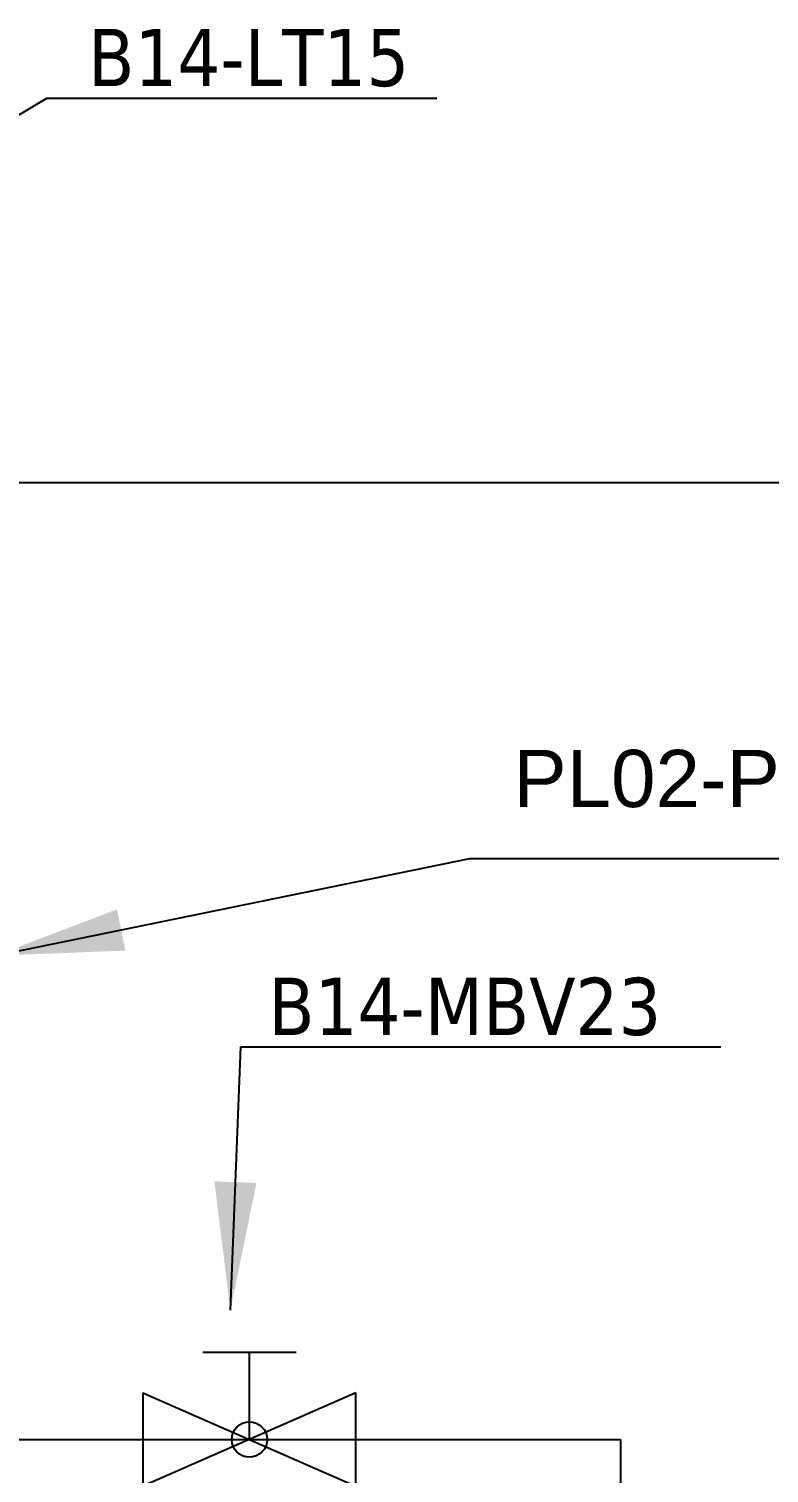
# Model space of a CAD drawing. Header units: millimetres. Extents: x 12318 to 17800, y 6541 to 10165.
# Drawn here: x 13634.5 to 13779.1, y 9401.1 to 9683.1 of the extents above; entities that cross this region are included whole.
import ezdxf

# ---------------------------------------------------------------- set-up
doc = ezdxf.new("R2010")
doc.units = ezdxf.units.MM
doc.layers.add('HW LINE', color=1, linetype='Continuous')
doc.dimstyles.new('ISO-25', dxfattribs={"dimtxt": 2.5, "dimasz": 2.5, "dimexe": 1.25, "dimexo": 0.625, "dimtad": 1, "dimtxsty": 'Standard', "dimcen": 2.5, "dimadec": 0, "dimazin": 0, "dimtfac": 1, "dimtmove": 0, "dimatfit": 3, "dimfxl": 1, "dimarcsym": 0})

msp = doc.modelspace()

# ---------------------------------------------------------------- linework, layer by layer
at = {"linetype": 'Continuous', "lineweight": -3}
for p, q in [((13686.7, 9424.63), (13668.5, 9424.63)), ((13677.6, 9407.66), (13677.6, 9424.63)), ((13698.39, 9416.78), (13656.8, 9398.54)), ((13656.8, 9416.78), (13698.39, 9398.54)), ((13656.8, 9416.78), (13656.8, 9398.54)), ((13698.39, 9398.54), (13698.39, 9416.78))]:
    msp.add_line(p, q, dxfattribs=at)
for p, q in [((13622.19, 9407.66), (13750.08, 9407.66)), ((13750.08, 9407.66), (13750.08, 9160.01))]:
    msp.add_line(p, q)
msp.add_circle((13677.6, 9407.66), 3.45)
at = {"layer": 'HW LINE'}
msp.add_line((13789.16, 9594.46), (13473.36, 9594.46), dxfattribs=at)

# ---------------------------------------------------------------- texts
at = {"char_height": 11.1664, "width": 777.1843}
for s, insert, attachment_point in [('{\\fTahoma|b0|i0|c0|p34;B14-LT15}', (13708.82, 9683.11), 3), ('{\\fArial|b0|i0|c0|p34;PL02-P-BO-B14-631}', (13729.14, 9542.32), 1), ('{\\fTahoma|b0|i0|c0|p34;B14-MBV23}', (13681.29, 9497.82), 1)]:
    msp.add_mtext(s, dxfattribs=dict(at, insert=insert, attachment_point=attachment_point))

# ---------------------------------------------------------------- leaders
at = {"linetype": 'Continuous', "lineweight": -3}
for points in [[(13593.16, 9642.83), (13638.06, 9669.61), (13714.18, 9669.61)], [(13628.08, 9502.14), (13720.67, 9521.12), (13875.84, 9521.12)], [(13673.88, 9432.93), (13675.93, 9484.32), (13769.64, 9484.32)]]:
    msp.add_leader(points, dimstyle='ISO-25', override={"dimscale": 10, "dimtad": 0}, dxfattribs=at)

doc.saveas('drawing.dxf')
